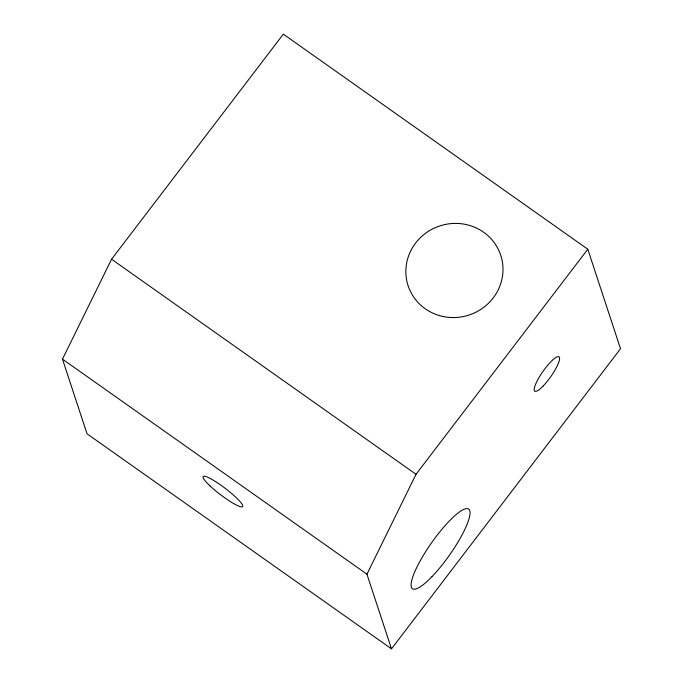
<?xml version="1.0" encoding="UTF-8"?>
<svg xmlns="http://www.w3.org/2000/svg" width="683" height="683" viewBox="0 0 683 683"><rect width="100%" height="100%" fill="white"/><g stroke="black" fill="none" stroke-linecap="round" stroke-linejoin="round"><path stroke-width="1.02" d="M62.477 359.138L111.56 259.233L283.334 34.15L587.798 249.218L620.523 348.74L391.487 648.85L87.023 433.782L62.477 359.138L366.942 574.207L391.487 648.85M366.942 574.207L416.024 474.301L587.798 249.218M111.56 259.233L416.024 474.301M442.857 316.451A48.758 46.888 -18.2 0 0 501.066 256.279A48.758 46.888 -18.2 0 0 419.345 238.709A48.758 46.888 -18.2 0 0 442.857 316.451M432.074 576.537A48.758 10.877 -54.8 0 0 469.272 509.689A48.758 10.877 -54.8 0 0 420.335 560.598A48.758 10.877 -54.8 0 0 432.074 576.537M210.04 485.903A24.853 3.953 37.3 0 0 242.482 506.795A24.853 3.953 37.3 0 0 216.161 481.976A24.853 3.953 37.3 0 0 210.04 485.903M543.241 385.912A21.028 4.687 -54.8 0 0 559.283 357.072A21.028 4.687 -54.8 0 0 538.178 379.031A21.028 4.687 -54.8 0 0 543.241 385.912"/></g></svg>
